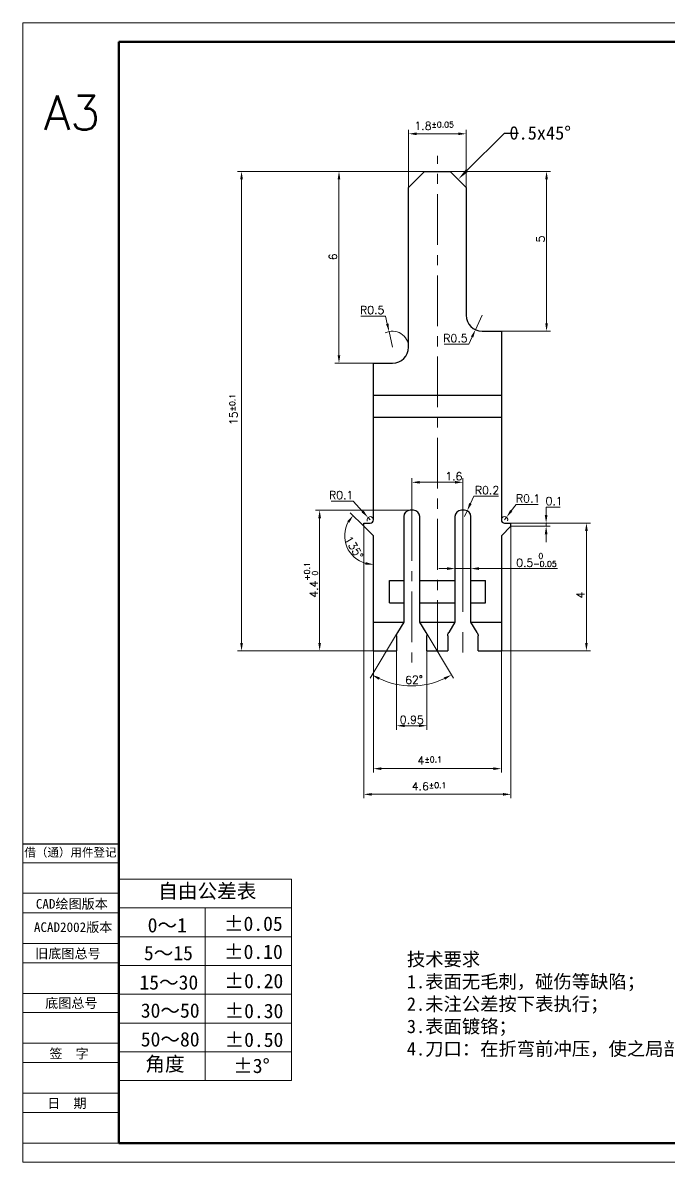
# Model space of a CAD drawing. Header units: millimetres. Extents: x 2517 to 4431, y 863 to 2540.
# Drawn here: x 3825.94 to 3846.11, y 1226.3 to 1261.94 of the extents above; entities that cross this region are included whole.
import ezdxf

# ---------------------------------------------------------------- set-up
doc = ezdxf.new("R2010")
doc.units = ezdxf.units.MM
doc.linetypes.add('CENTER', pattern=[50.8, 31.75, -6.35, 6.35, -6.35])
for name, color, linetype, lineweight in [('AM_5', 3, 'Continuous', 25), ('中心线', 1, 'CENTER', 9), ('实线', 7, 'Continuous', 25), ('尺寸标注', 2, 'Continuous', 9), ('引导线', 6, 'Continuous', 9), ('文本', 3, 'Continuous', 15), ('粗实线', 9, 'Continuous', 50)]:
    doc.layers.add(name, color=color, linetype=linetype, lineweight=lineweight)
doc.styles.add('st', font='txt.shx')
doc.styles.get("Standard").update_dxf_attribs({"font": 'simfang.ttf'})
doc.dimstyles.new('st0.1', dxfattribs={"dimscale": 0.1, "dimtxt": 2.5, "dimasz": 2.5, "dimexe": 1.25, "dimexo": 0, "dimtad": 1, "dimtoh": 1, "dimdec": 3, "dimdsep": 46, "dimtxsty": 'st', "dimcen": 0, "dimclrd": 256, "dimclre": 256, "dimclrt": 256, "dimadec": 4, "dimazin": 2, "dimtfac": 1, "dimtdec": 3, "dimtmove": 0, "dimatfit": 1, "dimfxl": 0, "dimlwd": -1, "dimlwe": -1, "dimarcsym": 0})

# ---------------------------------------------------------------- blocks, each defined once
blk = doc.blocks.new('*D268')
at = {"layer": 'Defpoints', "color": 0, "ltscale": 0.1, "transparency": 16777216}
for p in [(3836.596, 1246.197), (3841.196, 1246.247), (3841.196, 1237.811)]:
    blk.add_point(p, dxfattribs=at)
at = {"layer": '尺寸标注', "ltscale": 0.1, "transparency": 16777216}
for p, q in [((3836.596, 1246.197), (3836.596, 1237.686)), ((3841.196, 1246.247), (3841.196, 1237.686)), ((3836.846, 1237.811), (3840.946, 1237.811))]:
    blk.add_line(p, q, dxfattribs=at)
for points in [[(3836.846, 1237.852), (3836.846, 1237.769), (3836.596, 1237.811)], [(3840.946, 1237.852), (3840.946, 1237.769), (3841.196, 1237.811)]]:
    blk.add_solid(points, dxfattribs=at)
at = {"layer": '尺寸标注', "ltscale": 0.1, "transparency": 16777216, "insert": (3838.636, 1238.061), "char_height": 0.25, "attachment_point": 5, "style": 'st'}
blk.add_mtext('4.6{}{\\A0;{\\H1.5x;}{\\A2;\\H0.71x;\\C3;%%p0.1}}', dxfattribs=at)
blk = doc.blocks.new('*D269')
at = {"layer": 'Defpoints', "color": 0, "ltscale": 0.1, "transparency": 16777216}
for p in [(3837.621, 1242.297), (3838.571, 1242.297), (3838.571, 1239.956)]:
    blk.add_point(p, dxfattribs=at)
at = {"layer": '尺寸标注', "ltscale": 0.1, "transparency": 16777216}
for p, q in [((3837.621, 1242.297), (3837.621, 1239.831)), ((3838.571, 1242.297), (3838.571, 1239.831)), ((3837.871, 1239.956), (3838.321, 1239.956))]:
    blk.add_line(p, q, dxfattribs=at)
for points in [[(3837.871, 1239.998), (3837.871, 1239.915), (3837.621, 1239.956)], [(3838.321, 1239.998), (3838.321, 1239.915), (3838.571, 1239.956)]]:
    blk.add_solid(points, dxfattribs=at)
at = {"layer": '尺寸标注', "ltscale": 0.1, "transparency": 16777216, "insert": (3838.096, 1240.144), "char_height": 0.25, "attachment_point": 5, "style": 'st'}
blk.add_mtext('0.95', dxfattribs=at)
blk = doc.blocks.new('*D270')
at = {"layer": 'Defpoints', "color": 0, "ltscale": 0.1, "transparency": 16777216}
for p in [(3839.696, 1247.571), (3838.096, 1246.697), (3839.696, 1246.697)]:
    blk.add_point(p, dxfattribs=at)
at = {"layer": '尺寸标注', "ltscale": 0.1, "transparency": 16777216}
for p, q in [((3838.096, 1246.697), (3838.096, 1247.696)), ((3838.346, 1247.571), (3839.446, 1247.571)), ((3839.696, 1246.697), (3839.696, 1247.696))]:
    blk.add_line(p, q, dxfattribs=at)
for points in [[(3838.346, 1247.613), (3838.346, 1247.53), (3838.096, 1247.571)], [(3839.446, 1247.613), (3839.446, 1247.53), (3839.696, 1247.571)]]:
    blk.add_solid(points, dxfattribs=at)
at = {"layer": '尺寸标注', "ltscale": 0.1, "transparency": 16777216, "insert": (3839.409, 1247.759), "char_height": 0.25, "attachment_point": 5, "style": 'st'}
blk.add_mtext('1.6', dxfattribs=at)
blk = doc.blocks.new('*D271')
at = {"layer": 'Defpoints', "color": 0, "ltscale": 0.1, "transparency": 16777216}
for p in [(3837.846, 1243.197), (3838.346, 1243.197), (3837.649, 1242.87), (3838.542, 1242.87), (3837.663, 1241.243)]:
    blk.add_point(p, dxfattribs=at)
at = {"layer": '尺寸标注', "ltscale": 0.1, "transparency": 16777216}
for p, q in [((3837.649, 1242.87), (3836.79, 1241.441)), ((3838.542, 1242.87), (3839.401, 1241.441))]:
    blk.add_line(p, q, dxfattribs=at)
blk.add_arc((3838.096, 1243.613), 2.409, 244.9483, 295.0517, dxfattribs=at)
for points in [[(3837.056, 1241.394), (3837.095, 1241.467), (3836.855, 1241.548)], [(3839.096, 1241.467), (3839.135, 1241.394), (3839.336, 1241.548)]]:
    blk.add_solid(points, dxfattribs=at)
at = {"layer": '尺寸标注', "ltscale": 0.1, "transparency": 16777216, "insert": (3838.167, 1241.392), "char_height": 0.25, "attachment_point": 5, "rotation": 1.8329, "style": 'st'}
blk.add_mtext('62°', dxfattribs=at)
blk = doc.blocks.new('*D272')
at = {"layer": 'Defpoints', "color": 0, "ltscale": 0.1, "transparency": 16777216}
for p in [(3839.446, 1244.872), (3839.446, 1244.847), (3839.946, 1244.847)]:
    blk.add_point(p, dxfattribs=at)
at = {"layer": '尺寸标注', "ltscale": 0.1, "transparency": 16777216}
for p, q in [((3839.446, 1244.847), (3839.446, 1244.997)), ((3839.946, 1244.847), (3839.946, 1244.997)), ((3839.196, 1244.872), (3838.946, 1244.872)), ((3839.446, 1244.872), (3839.946, 1244.872)), ((3840.196, 1244.872), (3842.651, 1244.872))]:
    blk.add_line(p, q, dxfattribs=at)
for points in [[(3839.196, 1244.914), (3839.196, 1244.83), (3839.446, 1244.872)], [(3840.196, 1244.914), (3840.196, 1244.83), (3839.946, 1244.872)]]:
    blk.add_solid(points, dxfattribs=at)
at = {"layer": '尺寸标注', "ltscale": 0.1, "transparency": 16777216, "insert": (3841.992, 1245.142), "char_height": 0.25, "attachment_point": 5, "style": 'st'}
blk.add_mtext('0.5{}{\\H0.71x;\\C3;\\S 0^ -0.05;}', dxfattribs=at)
blk = doc.blocks.new('*D273')
at = {"layer": 'Defpoints', "color": 0, "ltscale": 0.1, "transparency": 16777216}
for p in [(3839.296, 1257.297), (3842.308, 1257.297), (3840.896, 1252.297)]:
    blk.add_point(p, dxfattribs=at)
at = {"layer": '尺寸标注', "ltscale": 0.1, "transparency": 16777216}
for p, q in [((3839.296, 1257.297), (3842.433, 1257.297)), ((3842.308, 1252.547), (3842.308, 1257.047)), ((3840.896, 1252.297), (3842.433, 1252.297))]:
    blk.add_line(p, q, dxfattribs=at)
for points in [[(3842.267, 1257.047), (3842.35, 1257.047), (3842.308, 1257.297)], [(3842.267, 1252.547), (3842.35, 1252.547), (3842.308, 1252.297)]]:
    blk.add_solid(points, dxfattribs=at)
at = {"layer": '尺寸标注', "ltscale": 0.1, "transparency": 16777216, "insert": (3842.121, 1255.181), "char_height": 0.25, "attachment_point": 5, "rotation": 90, "style": 'st'}
blk.add_mtext('5', dxfattribs=at)
blk = doc.blocks.new('*D274')
at = {"layer": 'Defpoints', "color": 0, "ltscale": 0.1, "transparency": 16777216}
for p in [(3835.82, 1257.297), (3838.496, 1257.297), (3836.896, 1251.297)]:
    blk.add_point(p, dxfattribs=at)
at = {"layer": '尺寸标注', "ltscale": 0.1, "transparency": 16777216}
for p, q in [((3838.496, 1257.297), (3835.695, 1257.297)), ((3835.82, 1251.547), (3835.82, 1257.047)), ((3836.896, 1251.297), (3835.695, 1251.297))]:
    blk.add_line(p, q, dxfattribs=at)
for points in [[(3835.778, 1257.047), (3835.861, 1257.047), (3835.82, 1257.297)], [(3835.778, 1251.547), (3835.861, 1251.547), (3835.82, 1251.297)]]:
    blk.add_solid(points, dxfattribs=at)
at = {"layer": '尺寸标注', "ltscale": 0.1, "transparency": 16777216, "insert": (3835.632, 1254.621), "char_height": 0.25, "attachment_point": 5, "rotation": 90, "style": 'st'}
blk.add_mtext('6', dxfattribs=at)
blk = doc.blocks.new('*D276')
at = {"layer": 'Defpoints', "color": 0, "ltscale": 0.1, "transparency": 16777216}
for p in [(3835.215, 1246.697), (3838.046, 1246.697), (3836.896, 1242.297)]:
    blk.add_point(p, dxfattribs=at)
at = {"layer": '尺寸标注', "ltscale": 0.1, "transparency": 16777216}
for p, q in [((3838.046, 1246.697), (3835.09, 1246.697)), ((3835.215, 1242.547), (3835.215, 1246.447)), ((3836.896, 1242.297), (3835.09, 1242.297))]:
    blk.add_line(p, q, dxfattribs=at)
for points in [[(3835.174, 1246.447), (3835.257, 1246.447), (3835.215, 1246.697)], [(3835.174, 1242.547), (3835.257, 1242.547), (3835.215, 1242.297)]]:
    blk.add_solid(points, dxfattribs=at)
at = {"layer": '尺寸标注', "ltscale": 0.1, "transparency": 16777216, "insert": (3834.946, 1244.516), "char_height": 0.25, "attachment_point": 5, "rotation": 90, "style": 'st'}
blk.add_mtext('4.4{}{\\H0.71x;\\C3;\\S+0.1^  0;}', dxfattribs=at)
blk = doc.blocks.new('*D277')
at = {"layer": 'Defpoints', "color": 0, "ltscale": 0.1, "transparency": 16777216}
for p in [(3832.774, 1257.297), (3838.496, 1257.297), (3836.896, 1242.297)]:
    blk.add_point(p, dxfattribs=at)
at = {"layer": '尺寸标注', "ltscale": 0.1, "transparency": 16777216}
for p, q in [((3838.496, 1257.297), (3832.649, 1257.297)), ((3832.774, 1242.547), (3832.774, 1257.047)), ((3836.896, 1242.297), (3832.649, 1242.297))]:
    blk.add_line(p, q, dxfattribs=at)
for points in [[(3832.732, 1257.047), (3832.816, 1257.047), (3832.774, 1257.297)], [(3832.732, 1242.547), (3832.816, 1242.547), (3832.774, 1242.297)]]:
    blk.add_solid(points, dxfattribs=at)
at = {"layer": '尺寸标注', "ltscale": 0.1, "transparency": 16777216, "insert": (3832.524, 1249.849), "char_height": 0.25, "attachment_point": 5, "rotation": 90, "style": 'st'}
blk.add_mtext('15{}{\\A0;{\\H1.5x;}{\\A2;\\H0.71x;\\C3;%%p0.1}}', dxfattribs=at)
blk = doc.blocks.new('*D278')
at = {"layer": 'Defpoints', "color": 0, "ltscale": 0.1, "transparency": 16777216}
for p in [(3836.896, 1242.297), (3840.896, 1242.297), (3840.896, 1238.614)]:
    blk.add_point(p, dxfattribs=at)
at = {"layer": '尺寸标注', "ltscale": 0.1, "transparency": 16777216}
for p, q in [((3836.896, 1242.297), (3836.896, 1238.489)), ((3840.896, 1242.297), (3840.896, 1238.489)), ((3837.146, 1238.614), (3840.646, 1238.614))]:
    blk.add_line(p, q, dxfattribs=at)
for points in [[(3837.146, 1238.655), (3837.146, 1238.572), (3836.896, 1238.614)], [(3840.646, 1238.655), (3840.646, 1238.572), (3840.896, 1238.614)]]:
    blk.add_solid(points, dxfattribs=at)
at = {"layer": '尺寸标注', "ltscale": 0.1, "transparency": 16777216, "insert": (3838.656, 1238.864), "char_height": 0.25, "attachment_point": 5, "style": 'st'}
blk.add_mtext('4{}{\\A0;{\\H1.5x;}{\\A2;\\H0.71x;\\C3;%%p0.1}}', dxfattribs=at)
blk = doc.blocks.new('*D279')
at = {"layer": 'Defpoints', "color": 0, "ltscale": 0.1, "transparency": 16777216}
for p in [(3841.196, 1246.297), (3840.896, 1242.297), (3843.555, 1242.297)]:
    blk.add_point(p, dxfattribs=at)
at = {"layer": '尺寸标注', "ltscale": 0.1, "transparency": 16777216}
for p, q in [((3841.196, 1246.297), (3843.68, 1246.297)), ((3843.555, 1246.047), (3843.555, 1242.547)), ((3840.896, 1242.297), (3843.68, 1242.297))]:
    blk.add_line(p, q, dxfattribs=at)
for points in [[(3843.513, 1246.047), (3843.596, 1246.047), (3843.555, 1246.297)], [(3843.513, 1242.547), (3843.596, 1242.547), (3843.555, 1242.297)]]:
    blk.add_solid(points, dxfattribs=at)
at = {"layer": '尺寸标注', "ltscale": 0.1, "transparency": 16777216, "insert": (3843.367, 1244.041), "char_height": 0.25, "attachment_point": 5, "rotation": 90, "style": 'st'}
blk.add_mtext('4', dxfattribs=at)
blk = doc.blocks.new('*D284')
at = {"layer": 'Defpoints', "color": 0, "ltscale": 0.1, "transparency": 16777216}
for p in [(3839.796, 1258.472), (3837.996, 1256.797), (3839.796, 1256.797)]:
    blk.add_point(p, dxfattribs=at)
at = {"layer": '尺寸标注', "ltscale": 0.1, "transparency": 16777216}
for p, q in [((3837.996, 1256.797), (3837.996, 1258.597)), ((3838.246, 1258.472), (3839.546, 1258.472)), ((3839.796, 1256.797), (3839.796, 1258.597))]:
    blk.add_line(p, q, dxfattribs=at)
for points in [[(3838.246, 1258.514), (3838.246, 1258.43), (3837.996, 1258.472)], [(3839.546, 1258.514), (3839.546, 1258.43), (3839.796, 1258.472)]]:
    blk.add_solid(points, dxfattribs=at)
at = {"layer": '尺寸标注', "ltscale": 0.1, "transparency": 16777216, "insert": (3838.794, 1258.722), "char_height": 0.25, "attachment_point": 5, "style": 'st'}
blk.add_mtext('1.8{}{\\A0;{\\H1.5x;}{\\A2;\\H0.71x;\\C3;%%p0.05}}', dxfattribs=at)
blk = doc.blocks.new('*D285')
at = {"layer": 'Defpoints', "color": 0, "ltscale": 0.1, "transparency": 16777216}
for p in [(3840.296, 1252.797), (3840.086, 1252.343)]:
    blk.add_point(p, dxfattribs=at)
at = {"layer": '尺寸标注', "ltscale": 0.1, "transparency": 16777216}
for p, q in [((3840.296, 1252.797), (3840.086, 1252.343)), ((3839.981, 1252.116), (3839.876, 1251.889)), ((3839.876, 1251.889), (3839.105, 1251.889))]:
    blk.add_line(p, q, dxfattribs=at)
blk.add_solid([(3839.943, 1252.134), (3840.018, 1252.099), (3840.086, 1252.343)], dxfattribs=at)
at = {"layer": '尺寸标注', "ltscale": 0.1, "transparency": 16777216, "insert": (3839.459, 1252.077), "char_height": 0.25, "attachment_point": 5, "style": 'st'}
blk.add_mtext('R0.5', dxfattribs=at)
blk = doc.blocks.new('*D286')
at = {"layer": 'Defpoints', "color": 0, "ltscale": 0.1, "transparency": 16777216}
for p in [(3837.385, 1252.285), (3837.496, 1251.797)]:
    blk.add_point(p, dxfattribs=at)
at = {"layer": '尺寸标注', "ltscale": 0.1, "transparency": 16777216}
for p, q in [((3837.275, 1252.772), (3836.504, 1252.772)), ((3837.33, 1252.528), (3837.275, 1252.772)), ((3837.496, 1251.797), (3837.385, 1252.285))]:
    blk.add_line(p, q, dxfattribs=at)
blk.add_arc((3837.496, 1251.797), 0.5, 0, 117.0625, dxfattribs=at)
blk.add_solid([(3837.371, 1252.538), (3837.29, 1252.519), (3837.385, 1252.285)], dxfattribs=at)
at = {"layer": '尺寸标注', "ltscale": 0.1, "transparency": 16777216, "insert": (3836.858, 1252.96), "char_height": 0.25, "attachment_point": 5, "style": 'st'}
blk.add_mtext('R0.5', dxfattribs=at)
blk = doc.blocks.new('*D289')
at = {"layer": 'Defpoints', "color": 0, "ltscale": 0.1, "transparency": 16777216}
for p in [(3836.728, 1246.471), (3836.796, 1246.397)]:
    blk.add_point(p, dxfattribs=at)
at = {"layer": '尺寸标注', "ltscale": 0.1, "transparency": 16777216}
for p, q in [((3836.263, 1246.983), (3835.575, 1246.983)), ((3836.56, 1246.656), (3836.263, 1246.983)), ((3836.796, 1246.397), (3836.728, 1246.471))]:
    blk.add_line(p, q, dxfattribs=at)
blk.add_arc((3836.796, 1246.397), 0.1, 0, 203.883, dxfattribs=at)
blk.add_solid([(3836.591, 1246.684), (3836.529, 1246.628), (3836.728, 1246.471)], dxfattribs=at)
at = {"layer": '尺寸标注', "ltscale": 0.1, "transparency": 16777216, "insert": (3835.888, 1247.171), "char_height": 0.25, "attachment_point": 5, "style": 'st'}
blk.add_mtext('R0.1', dxfattribs=at)
blk = doc.blocks.new('*D290')
at = {"layer": 'Defpoints', "color": 0, "ltscale": 0.1, "transparency": 16777216}
for p in [(3840.996, 1246.397), (3841.056, 1246.477)]:
    blk.add_point(p, dxfattribs=at)
at = {"layer": '尺寸标注', "ltscale": 0.1, "transparency": 16777216}
for p, q in [((3841.206, 1246.677), (3841.356, 1246.877)), ((3841.356, 1246.877), (3842.043, 1246.877)), ((3840.996, 1246.397), (3841.056, 1246.477))]:
    blk.add_line(p, q, dxfattribs=at)
blk.add_arc((3840.996, 1246.397), 0.1, 341.4965, 179.9993, dxfattribs=at)
blk.add_solid([(3841.172, 1246.702), (3841.239, 1246.652), (3841.056, 1246.477)], dxfattribs=at)
at = {"layer": '尺寸标注', "ltscale": 0.1, "transparency": 16777216, "insert": (3841.731, 1247.064), "char_height": 0.25, "attachment_point": 5, "style": 'st'}
blk.add_mtext('R0.1', dxfattribs=at)
blk = doc.blocks.new('*D291')
at = {"layer": 'Defpoints', "color": 0, "ltscale": 0.1, "transparency": 16777216}
for p in [(3839.746, 1246.497), (3839.827, 1246.679)]:
    blk.add_point(p, dxfattribs=at)
at = {"layer": '尺寸标注', "ltscale": 0.1, "transparency": 16777216}
for p, q in [((3839.929, 1246.908), (3840.031, 1247.136)), ((3840.031, 1247.136), (3840.802, 1247.136)), ((3839.746, 1246.497), (3839.827, 1246.679))]:
    blk.add_line(p, q, dxfattribs=at)
blk.add_solid([(3839.891, 1246.925), (3839.967, 1246.891), (3839.827, 1246.679)], dxfattribs=at)
at = {"layer": '尺寸标注', "ltscale": 0.1, "transparency": 16777216, "insert": (3840.448, 1247.323), "char_height": 0.25, "attachment_point": 5, "style": 'st'}
blk.add_mtext('R0.2', dxfattribs=at)
blk = doc.blocks.new('*S593')
at = {"layer": 'AM_5', "color": 3, "ltscale": 0.1}
for p, q in [((3840.979, 1258.48), (3839.811, 1257.312)), ((3841.182, 1258.48), (3840.979, 1258.48)), ((3841.427, 1258.48), (3841.182, 1258.48))]:
    blk.add_line(p, q, dxfattribs=at)
at = {"layer": 'AM_5', "color": 3, "linetype": 'Continuous', "ltscale": 0.1}
blk.add_trace([(3839.776, 1257.347), (3839.846, 1257.277), (3839.546, 1257.047)], dxfattribs=at)
blk = doc.blocks.new('*D293')
at = {"layer": 'Defpoints', "color": 0, "ltscale": 0.1, "transparency": 16777216}
for p in [(3841.196, 1246.297), (3841.196, 1246.197), (3842.295, 1246.197)]:
    blk.add_point(p, dxfattribs=at)
at = {"layer": '尺寸标注', "ltscale": 0.1, "transparency": 16777216}
for p, q in [((3842.295, 1246.547), (3842.295, 1246.797)), ((3842.295, 1246.797), (3842.733, 1246.797)), ((3841.196, 1246.297), (3842.42, 1246.297)), ((3841.196, 1246.197), (3842.42, 1246.197)), ((3842.295, 1246.197), (3842.295, 1246.297)), ((3842.295, 1245.947), (3842.295, 1245.697))]:
    blk.add_line(p, q, dxfattribs=at)
for points in [[(3842.253, 1246.547), (3842.337, 1246.547), (3842.295, 1246.297)], [(3842.253, 1245.947), (3842.337, 1245.947), (3842.295, 1246.197)]]:
    blk.add_solid(points, dxfattribs=at)
at = {"layer": '尺寸标注', "ltscale": 0.1, "transparency": 16777216, "insert": (3842.545, 1246.984), "char_height": 0.25, "attachment_point": 5, "style": 'st'}
blk.add_mtext('0.1', dxfattribs=at)
blk = doc.blocks.new('*D294')
at = {"layer": 'Defpoints', "color": 0, "ltscale": 0.1, "transparency": 16777216}
for p in [(3836.596, 1246.197), (3835.998, 1245.897), (3836.896, 1245.897), (3836.896, 1245.897), (3836.896, 1243.197)]:
    blk.add_point(p, dxfattribs=at)
at = {"layer": '尺寸标注', "ltscale": 0.1, "transparency": 16777216}
blk.add_line((3836.596, 1246.197), (3836.173, 1246.62), dxfattribs=at)
blk.add_arc((3836.896, 1245.897), 0.897, 151.0133, 253.9867, dxfattribs=at)
for points in [[(3836.077, 1246.357), (3836.144, 1246.307), (3836.261, 1246.531)], [(3836.654, 1245.076), (3836.642, 1244.993), (3836.896, 1244.999)]]:
    blk.add_solid(points, dxfattribs=at)
at = {"layer": '尺寸标注', "ltscale": 0.1, "transparency": 16777216, "insert": (3836.289, 1245.529), "char_height": 0.25, "attachment_point": 5, "rotation": 301.242, "style": 'st'}
blk.add_mtext('135°', dxfattribs=at)

msp = doc.modelspace()

# ---------------------------------------------------------------- linework, layer by layer
at = {"color": 7, "linetype": 'Continuous', "lineweight": 25}
for p, q in [((3838.4955, 1257.2969), (3837.9955, 1256.7969)), ((3838.4955, 1257.2969), (3839.2955, 1257.2969)), ((3839.7955, 1256.7969), (3839.2955, 1257.2969)), ((3837.9955, 1251.7969), (3837.9955, 1256.7969)), ((3839.7955, 1256.7969), (3839.7955, 1252.7969)), ((3840.2955, 1252.2969), (3840.8955, 1252.2969)), ((3840.8955, 1252.2969), (3840.8955, 1250.2969)), ((3836.8955, 1250.2969), (3836.8955, 1251.2969)), ((3836.8955, 1251.2969), (3837.4955, 1251.2969)), ((3836.8955, 1250.2969), (3840.8955, 1250.2969)), ((3836.8955, 1249.5969), (3836.8955, 1250.2969)), ((3840.8955, 1250.2969), (3840.8955, 1249.5969)), ((3836.8955, 1246.3969), (3836.8955, 1249.5969)), ((3840.8955, 1249.5969), (3836.8955, 1249.5969)), ((3840.8955, 1249.5969), (3840.8955, 1246.3969)), ((3838.1455, 1246.6969), (3838.0455, 1246.6969)), ((3839.7455, 1246.6969), (3839.6455, 1246.6969)), ((3837.8455, 1246.4969), (3837.8455, 1243.1969)), ((3838.3455, 1243.1969), (3838.3455, 1246.4969)), ((3839.4455, 1246.4969), (3839.4455, 1243.1969)), ((3839.9455, 1243.1969), (3839.9455, 1246.4969)), ((3836.5955, 1246.1969), (3836.5955, 1246.2969)), ((3836.5955, 1246.2969), (3836.7955, 1246.2969)), ((3836.8955, 1245.8969), (3836.5955, 1246.1969)), ((3841.1955, 1246.1969), (3840.8955, 1245.8969)), ((3840.9955, 1246.2969), (3841.1955, 1246.2969)), ((3841.1955, 1246.1969), (3841.1955, 1246.2969)), ((3836.8955, 1243.1969), (3836.8955, 1245.8969)), ((3840.8955, 1245.8969), (3840.8955, 1243.1969)), ((3836.8955, 1243.1969), (3837.8455, 1243.1969)), ((3836.8955, 1242.2969), (3836.8955, 1243.1969)), ((3837.8455, 1243.1969), (3837.6491, 1242.87)), ((3838.3455, 1243.1969), (3839.4455, 1243.1969)), ((3838.542, 1242.87), (3838.3455, 1243.1969)), ((3839.4455, 1243.1969), (3839.2491, 1242.87)), ((3839.9455, 1243.1969), (3840.8955, 1243.1969)), ((3840.142, 1242.87), (3839.9455, 1243.1969)), ((3840.8955, 1243.1969), (3840.8955, 1242.2969)), ((3837.6205, 1242.767), (3837.6205, 1242.2969)), ((3838.5705, 1242.2969), (3838.5705, 1242.767)), ((3839.2205, 1242.767), (3839.2205, 1242.2969)), ((3840.1705, 1242.2969), (3840.1705, 1242.767)), ((3836.8955, 1242.2969), (3837.6205, 1242.2969)), ((3838.5705, 1242.2969), (3839.2205, 1242.2969)), ((3840.1705, 1242.2969), (3840.8955, 1242.2969))]:
    msp.add_line(p, q, dxfattribs=at)
at = {"lineweight": 13}
for p, q in [((3828.9362, 1235.157), (3834.3362, 1235.157)), ((3834.3362, 1235.157), (3834.3362, 1228.857)), ((3834.3362, 1234.257), (3828.9362, 1234.257)), ((3831.6362, 1234.257), (3831.6362, 1228.857)), ((3834.3362, 1233.357), (3828.9362, 1233.357)), ((3834.3362, 1232.457), (3828.9362, 1232.457)), ((3834.3362, 1231.557), (3828.9362, 1231.557)), ((3834.3362, 1230.657), (3828.9362, 1230.657)), ((3834.3362, 1229.757), (3828.9362, 1229.757)), ((3834.3362, 1228.857), (3828.9362, 1228.857))]:
    msp.add_line(p, q, dxfattribs=at)
at = {"color": 7, "linetype": 'Continuous', "lineweight": 25}
for centre, radius, start, end in [((3840.2955, 1252.7969), 0.5, 180, 270), ((3837.4955, 1251.7969), 0.5, 270, 0), ((3838.0455, 1246.4969), 0.2, 90, 180), ((3838.1455, 1246.4969), 0.2, 0, 90), ((3839.6455, 1246.4969), 0.2, 90, 180), ((3839.7455, 1246.4969), 0.2, 0, 90), ((3836.7955, 1246.3969), 0.1, 270, 0), ((3840.9955, 1246.3969), 0.1, 179.9993, 270)]:
    msp.add_arc(centre, radius, start, end, dxfattribs=at)
for points in [[(3837.6205, 1242.767), (3837.6205, 1242.8019), (3837.6297, 1242.8376), (3837.6491, 1242.87)], [(3838.542, 1242.87), (3838.5614, 1242.8376), (3838.5705, 1242.8019), (3838.5705, 1242.767)], [(3839.2205, 1242.767), (3839.2205, 1242.8019), (3839.2297, 1242.8376), (3839.2491, 1242.87)], [(3840.142, 1242.87), (3840.1614, 1242.8376), (3840.1705, 1242.8019), (3840.1705, 1242.767)]]:
    msp.add_open_spline(points, degree=3, dxfattribs=at)
at = {"layer": '中心线', "ltscale": 0.05}
for p, q in [((3838.8955, 1242.2969), (3838.8955, 1257.7814)), ((3838.0955, 1246.6969), (3838.0955, 1241.7866))]:
    msp.add_line(p, q, dxfattribs=at)
at = {"layer": '中心线', "ltscale": 0.1}
msp.add_line((3839.6955, 1246.6969), (3839.6955, 1241.7475), dxfattribs=at)
at = {"layer": '实线', "ltscale": 0.1}
for p, q in [((3837.3955, 1244.4969), (3837.8455, 1244.4969)), ((3837.3955, 1243.7969), (3837.3955, 1244.4969)), ((3838.3455, 1244.4969), (3839.4455, 1244.4969)), ((3839.9455, 1244.4969), (3840.3955, 1244.4969)), ((3840.3955, 1243.7969), (3840.3955, 1244.4969)), ((3837.3955, 1243.7969), (3837.8455, 1243.7969)), ((3838.3455, 1243.7969), (3839.4455, 1243.7969)), ((3839.9455, 1243.7969), (3840.3955, 1243.7969))]:
    msp.add_line(p, q, dxfattribs=at)
at = {"layer": '实线'}
for p, q in [((3825.9362, 1236.2639), (3828.9362, 1236.2639)), ((3828.9362, 1226.9039), (3828.9362, 1233.6239)), ((3828.9362, 1233.6239), (3828.9362, 1226.9039))]:
    msp.add_line(p, q, dxfattribs=at)
at = {"layer": '实线', "ltscale": 0.2}
msp.add_line((3828.9362, 1235.157), (3828.9362, 1228.857), dxfattribs=at)
at = {"layer": '引导线'}
for p, q in [((3825.9362, 1261.9439), (3876.3362, 1261.9439)), ((3825.9362, 1226.3039), (3825.9362, 1261.9439)), ((3828.9362, 1235.6639), (3825.9362, 1235.6639)), ((3828.9362, 1234.7232), (3825.9362, 1234.7232)), ((3828.9362, 1234.1039), (3825.9362, 1234.1039)), ((3828.9362, 1233.1439), (3825.9362, 1233.1439)), ((3828.9362, 1232.5439), (3825.9362, 1232.5439)), ((3828.9362, 1231.5839), (3825.9362, 1231.5839)), ((3828.9362, 1230.9839), (3825.9362, 1230.9839)), ((3828.9362, 1230.0239), (3825.9362, 1230.0239)), ((3828.9362, 1229.4239), (3825.9362, 1229.4239)), ((3828.9362, 1228.4639), (3825.9362, 1228.4639)), ((3828.9362, 1227.8639), (3825.9362, 1227.8639)), ((3828.9362, 1226.9039), (3825.9362, 1226.9039)), ((3825.9362, 1226.3039), (3876.3362, 1226.3039))]:
    msp.add_line(p, q, dxfattribs=at)
at = {"layer": '粗实线'}
for p, q in [((3828.9362, 1226.9039), (3828.9362, 1261.3439)), ((3828.9362, 1261.3439), (3875.7362, 1261.3439)), ((3828.9362, 1226.9039), (3875.7362, 1226.9039))]:
    msp.add_line(p, q, dxfattribs=at)

# ---------------------------------------------------------------- block references
at = {"layer": 'AM_5', "ltscale": 0.1}
msp.add_blockref('*S593', (0, 0), dxfattribs=at)

# ---------------------------------------------------------------- texts
at = {"lineweight": 13, "char_height": 0.45, "attachment_point": 1}
for s, width, insert in [('自由公差表', 19.208783, (3830.1684, 1235.0096)), ('0～1', 8.746364, (3829.8389, 1233.943)), ('{\\fFangSong|b0|i0|c0|p49;%%P0.05}', 5.174616, (3832.2239, 1233.9894)), ('{\\fFangSong|b0|i0|c0|p49;%%P0.10}', 5.174616, (3832.2258, 1233.1106)), ('{\\fFangSong|b0|i0|c0|p49;5\\fFangSong|b0|i0|c134|p49;～\\fFangSong|b0|i0|c0|p49;15}', 8.746364, (3829.7216, 1233.071)), ('{\\fFangSong|b0|i0|c0|p49;15\\fFangSong|b0|i0|c134|p49;～\\fFangSong|b0|i0|c0|p49;30}', 13.809855, (3829.5818, 1232.1525)), ('{\\fFangSong|b0|i0|c0|p49;%%P0.20}', 5.174616, (3832.2405, 1232.1972)), ('{\\fFangSong|b0|i0|c0|p49;30\\fFangSong|b0|i0|c134|p49;～\\fFangSong|b0|i0|c0|p49;50}', 11.786516, (3829.6244, 1231.2738)), ('{\\fFangSong|b0|i0|c0|p49;%%P0.30}', 5.174616, (3832.2431, 1231.2594)), ('{\\fFangSong|b0|i0|c0|p49;50\\fFangSong|b0|i0|c134|p49;～\\fFangSong|b0|i0|c0|p49;80}', 11.786516, (3829.6244, 1230.3738)), ('{\\fFangSong|b0|i0|c0|p49;%%P0.50}', 5.174616, (3832.2431, 1230.3594)), ('角度', 8.746364, (3829.7656, 1229.6017)), ('{\\fFangSong|b0|i0|c0|p49;%%P3%%D}', 5.174616, (3832.5122, 1229.5434))]:
    msp.add_mtext_dynamic_manual_height_columns(s, width=width, gutter_width=12.5, heights=[0], dxfattribs=dict(at, insert=insert))
at = {"layer": '实线', "ltscale": 0.2, "insert": (3826.5892, 1259.6706), "char_height": 1.08, "width": 3, "attachment_point": 1, "style": 'st'}
msp.add_mtext('A3', dxfattribs=at)
at = {"layer": '实线', "insert": (3842.1105, 1258.4975), "char_height": 0.42, "width": 7.581576, "attachment_point": 5}
msp.add_mtext('0.5x45°', dxfattribs=at)
at = {"layer": '文本', "ltscale": 0.2, "attachment_point": 5}
for s, insert, char_height, width in [('借（通）用件登记', (3827.4257, 1235.9767), 0.264, 6.135432), ('CAD绘图版本', (3827.4683, 1234.3673), 0.3, 9.095642), ('ACAD2002版本', (3827.5094, 1233.6388), 0.3, 7.021142), ('旧底图总号', (3827.3471, 1232.8151), 0.3, 7.942611), ('底图总号', (3827.4543, 1231.2633), 0.3, 1.741392), ('签  字', (3827.381, 1229.684), 0.3, 1.741392), ('日  期', (3827.314, 1228.1315), 0.3, 1.741392)]:
    msp.add_mtext(s, dxfattribs=dict(at, insert=insert, char_height=char_height, width=width))
at = {"layer": '文本', "insert": (3837.9425, 1232.8631), "char_height": 0.48, "width": 38.410487, "attachment_point": 1}
msp.add_mtext('{\\fSimSun|b0|i0|c134|p2;\\H0.875x;技术要求\\P1.表面无毛刺，碰伤等缺陷；\\P2.未注公差按下表执行；\\P3.表面镀铬；\\P4.刀口：在折弯前冲压，使之局部变硬\\H3.5714x;\\P\\Ftxt|c134;\\H0.3x;      }', dxfattribs=at)

# ---------------------------------------------------------------- dimensions: what is measured, and where the dimension line sits
at = {"layer": '尺寸标注', "ltscale": 0.1}
for base, p1, p2, text, override, picture, middle in [((3839.7955, 1258.4722), (3837.9955, 1256.7969), (3839.7955, 1256.7969), '<>{}{\\A0;{\\H1.5x;}{\\A2;\\H0.71x;\\C3;%%p0.05}}', {"dimtp": 0.05, "dimtm": 0.05, "dimtdec": 3, "dimtzin": 8}, '*D284', (3838.7938, 1258.4722)), ((3841.1955, 1237.8108), (3836.5955, 1246.1969), (3841.1955, 1246.2469), '<>{}{\\A0;{\\H1.5x;}{\\A2;\\H0.71x;\\C3;%%p0.1}}', {"dimtp": 0.1, "dimtm": 0.1, "dimtdec": 3, "dimtzin": 8}, '*D268', (3838.6358, 1237.8108)), ((3839.4455, 1244.8719), (3839.9455, 1244.8469), (3839.4455, 1244.8469), '<>{}{\\H0.71x;\\C3;\\S 0^ -0.05;}', {"dimtp": 0, "dimtm": 0.05, "dimtdec": 3, "dimtzin": 8}, '*D272', (3841.992, 1244.8719)), ((3840.8955, 1238.6136), (3836.8955, 1242.2969), (3840.8955, 1242.2969), '<>{}{\\A0;{\\H1.5x;}{\\A2;\\H0.71x;\\C3;%%p0.1}}', {"dimtp": 0.1, "dimtm": 0.1, "dimtdec": 3, "dimtzin": 8}, '*D278', (3838.6564, 1238.6136))]:
    dim = msp.add_linear_dim(base=base, p1=p1, p2=p2, text=text, dimstyle='st0.1', override=override, dxfattribs=at)
    dim.commit()
    dim.dimension.update_dxf_attribs({"geometry": picture, "text_midpoint": middle, "dimtype": 160})
for base, p2, text, override, picture, middle in [((3832.7741, 1257.2969), (3838.4955, 1257.2969), '<>{}{\\A0;{\\H1.5x;}{\\A2;\\H0.71x;\\C3;%%p0.1}}', {"dimtp": 0.1, "dimtm": 0.1, "dimtdec": 3, "dimtzin": 8}, '*D277', (3832.7741, 1249.8487)), ((3835.2152, 1246.6969), (3838.0455, 1246.6969), '<>{}{\\H0.71x;\\C3;\\S+0.1^  0;}', {"dimtp": 0.1, "dimtm": 0, "dimtdec": 3, "dimtzin": 8}, '*D276', (3835.2152, 1244.5157))]:
    dim = msp.add_linear_dim(base=base, p1=(3836.8955, 1242.2969), p2=p2, angle=90, text=text, dimstyle='st0.1', override=override, dxfattribs=at)
    dim.commit()
    dim.dimension.update_dxf_attribs({"geometry": picture, "text_midpoint": middle, "dimtype": 160})
for base, p1, p2, picture, middle in [((3835.8198, 1257.2969), (3836.8955, 1251.2969), (3838.4955, 1257.2969), '*D274', (3835.8198, 1254.6212)), ((3842.3082, 1257.2969), (3840.8955, 1252.2969), (3839.2955, 1257.2969), '*D273', (3842.3082, 1255.1811)), ((3842.295, 1246.1969), (3841.1955, 1246.2969), (3841.1955, 1246.1969), '*D293', (3842.545, 1246.7969)), ((3843.5548, 1242.2969), (3841.1955, 1246.2969), (3840.8955, 1242.2969), '*D279', (3843.5548, 1244.0407))]:
    dim = msp.add_linear_dim(base=base, p1=p1, p2=p2, angle=90, dimstyle='st0.1', dxfattribs=at)
    dim.commit()
    dim.dimension.update_dxf_attribs({"geometry": picture, "text_midpoint": middle, "dimtype": 160})
for center, mpoint, picture, middle in [((3837.4955, 1251.7969), (3837.3853, 1252.2846), '*D286', (3836.8584, 1252.7723)), ((3840.2955, 1252.7969), (3840.0856, 1252.3431), '*D285', (3839.459, 1251.8893)), ((3839.7455, 1246.4969), (3839.8272, 1246.6795), '*D291', (3840.448, 1247.1359)), ((3836.7955, 1246.3969), (3836.7283, 1246.4709), '*D289', (3835.8877, 1246.9832)), ((3840.9955, 1246.3969), (3841.0556, 1246.4769), '*D290', (3841.7306, 1246.8768))]:
    dim = msp.add_radius_dim(center=center, mpoint=mpoint, dimstyle='st0.1', dxfattribs=at)
    dim.commit()
    dim.dimension.update_dxf_attribs({"geometry": picture, "text_midpoint": middle, "dimtype": 164})
for base, p1, p2, picture, middle in [((3839.6955, 1247.5713), (3838.0955, 1246.6969), (3839.6955, 1246.6969), '*D270', (3839.4091, 1247.5713)), ((3838.5705, 1239.9564), (3837.6205, 1242.2969), (3838.5705, 1242.2969), '*D269', (3838.0955, 1239.9564))]:
    dim = msp.add_linear_dim(base=base, p1=p1, p2=p2, dimstyle='st0.1', override={"dimtol": 0, "dimlim": 0, "dimtp": 0, "dimtm": 0, "dimtfac": 1, "dimtdec": 3, "dimtolj": 0, "dimtzin": 8}, dxfattribs=at)
    dim.commit()
    dim.dimension.update_dxf_attribs({"geometry": picture, "text_midpoint": middle, "dimtype": 160})
dim = msp.add_angular_dim_2l(base=(3835.9981, 1245.8969), line1=((3836.8955, 1243.1969), (3836.8955, 1245.8969)), line2=((3836.8955, 1245.8969), (3836.5955, 1246.1969)), dimstyle='st0.1', dxfattribs=at)
dim.commit()
dim.dimension.update_dxf_attribs({"geometry": '*D294', "text_midpoint": (3836.1283, 1245.4315), "dimtype": 162})
dim = msp.add_angular_dim_2l(base=(3837.663394, 1241.242921), line1=((3838.541965, 1242.869993), (3838.345532, 1243.196913)), line2=((3837.845532, 1243.196913), (3837.649098, 1242.869993)), dimstyle='st0.1', override={"dimtol": 0, "dimlim": 0, "dimtp": 0, "dimtm": 0, "dimtfac": 1, "dimtdec": 3, "dimtolj": 0, "dimtzin": 8}, dxfattribs=at)
dim.commit()
dim.dimension.update_dxf_attribs({"geometry": '*D271', "text_midpoint": (3838.172587, 1241.20508), "dimtype": 162})

doc.saveas('drawing.dxf')
